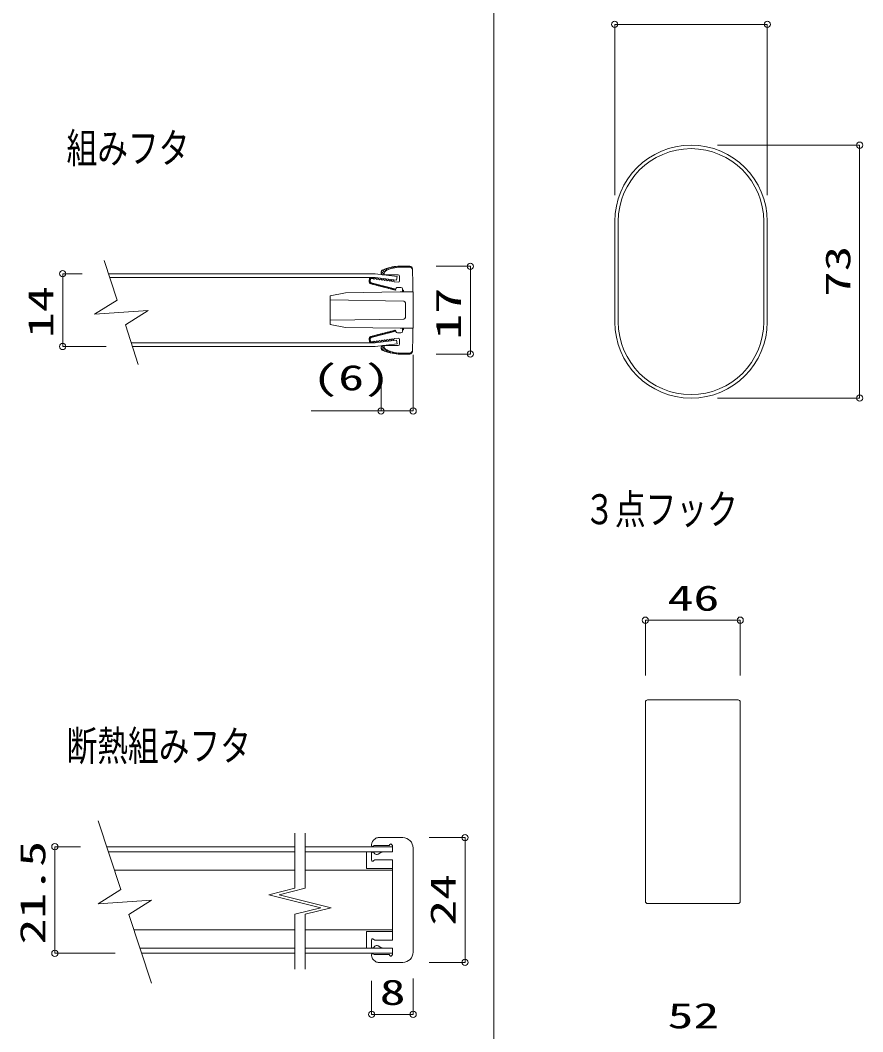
# Model space of a CAD drawing. Units: millimetres on the paper. Extents: x -305 to 305, y -152 to 152.
# Drawn here: x -30.7 to 50.3, y -85.7 to 11.6 of the extents above; entities that cross this region are included whole.
import ezdxf
from ezdxf.enums import TextEntityAlignment as Align

# ---------------------------------------------------------------- set-up
doc = ezdxf.new("R2010")
doc.units = ezdxf.units.MM
for name, color, linetype, lineweight in [('0-0_0', 7, 'Continuous', 9), ('0-2_VIEW0005', 7, 'Continuous', 9), ('0-3_VIEW0006', 7, 'Continuous', 9), ('0-4_VIEW0007', 7, 'Continuous', 9)]:
    doc.layers.add(name, color=color, linetype=linetype, lineweight=lineweight)
doc.styles.add('ＭＳ ゴシック', font='')
doc.styles.get('ＭＳ ゴシック').set_extended_font_data('MS Gothic')

# ---------------------------------------------------------------- blocks, each defined once
blk = doc.blocks.new('_ORIGIN')
at = {"layer": '0-0_0'}
blk.add_line((0, 0), (-1, 0), dxfattribs=at)
blk.add_circle((0, 0), 0.5, dxfattribs=at)
blk = doc.blocks.new('X1')
at = {"layer": '0-0_0', "color": 1}
for p, q in [((-1.507, 0.181), (-1.192, -0.134)), ((-1.465, 0.364), (-0.861, -0.24)), ((-1.288, 0.412), (-1.204, 0.328)), ((-0.785, -0.091), (-0.562, -0.315)), ((-0.438, -0.214), (-0.286, -0.366)), ((-0.148, -0.279), (-0.029, -0.399)), ((0.108, -0.31), (0.21, -0.412)), ((0.334, -0.312), (0.434, -0.412)), ((0.559, -0.312), (0.659, -0.412)), ((0.783, -0.312), (0.883, -0.412)), ((1.008, -0.312), (1.108, -0.412)), ((1.232, -0.312), (1.323, -0.403)), ((1.407, -0.263), (1.455, -0.311)), ((1.498, -0.129), (1.505, -0.136))]:
    blk.add_line(p, q, dxfattribs=at)
blk = doc.blocks.new('X2')
at = {"layer": '0-0_0', "color": 2}
for p, q in [((-1.027, -0.07), (-0.929, 0.059)), ((-0.988, 0.043), (-0.887, -0.034)), ((-0.792, 0.093), (-0.692, 0.015)), ((-0.778, -0.007), (-0.68, 0.121)), ((-0.596, 0.143), (-0.496, 0.065)), ((-0.53, 0.056), (-0.431, 0.184)), ((-0.4, 0.192), (-0.3, 0.115)), ((-0.281, 0.119), (-0.183, 0.247)), ((-0.205, 0.242), (-0.104, 0.164)), ((-0.032, 0.182), (0.066, 0.31)), ((-0.009, 0.291), (0.092, 0.214)), ((0.187, 0.341), (0.288, 0.263)), ((0.217, 0.245), (0.315, 0.373)), ((0.383, 0.39), (0.484, 0.313)), ((0.465, 0.308), (0.563, 0.436)), ((0.579, 0.44), (0.68, 0.363)), ((0.714, 0.371), (0.812, 0.499)), ((0.775, 0.489), (0.875, 0.412)), ((0.963, 0.434), (1.061, 0.562)), ((0.971, 0.539), (1.071, 0.462)), ((1.167, 0.589), (1.267, 0.511)), ((1.212, 0.497), (1.278, 0.584)), ((-1.274, -0.337), (-1.162, -0.424)), ((-1.271, -0.14), (-1.185, -0.206)), ((-1.268, -0.383), (-1.182, -0.271)), ((-1.256, -0.106), (-1.209, -0.046)), ((-1.213, -0.571), (-1.15, -0.49)), ((-1.171, -0.016), (-1.083, -0.084)), ((-1.051, -0.509), (-0.939, -0.595)), ((-1.041, -0.608), (-0.955, -0.496)), ((-0.829, -0.48), (-0.814, -0.491))]:
    blk.add_line(p, q, dxfattribs=at)
blk = doc.blocks.new('X3')
at = {"layer": '0-0_0', "color": 1}
for p, q in [((-1.377, 0.06), (-1.171, -0.146)), ((-1.217, 0.124), (-1.052, -0.04)), ((-1.05, 0.182), (-0.905, 0.037)), ((-0.879, 0.235), (-0.75, 0.106)), ((-0.701, 0.282), (-0.587, 0.168)), ((-0.518, 0.324), (-0.415, 0.22)), ((-0.329, 0.359), (-0.233, 0.263)), ((-0.133, 0.387), (-0.041, 0.295)), ((0.071, 0.408), (0.166, 0.312)), ((0.291, 0.412), (0.391, 0.312)), ((0.515, 0.412), (0.615, 0.312)), ((0.74, 0.412), (0.84, 0.312)), ((0.964, 0.412), (1.064, 0.312)), ((1.189, 0.412), (1.291, 0.31)), ((1.505, 0.097), (1.506, 0.095)), ((-1.505, -0.261), (-1.354, -0.412)), ((-1.485, -0.057), (-1.204, -0.337))]:
    blk.add_line(p, q, dxfattribs=at)
blk = doc.blocks.new('X4')
at = {"layer": '0-0_0', "color": 2}
for p, q in [((-1.287, 0.22), (-0.923, -0.06)), ((-1.284, 0.263), (-1.163, 0.421)), ((-1.266, 0.404), (-1.174, 0.333)), ((-1.232, 0.07), (-1.168, 0.154)), ((-1.217, 0.567), (-1.137, 0.505)), ((-1.091, 0.514), (-1.02, 0.606)), ((-1.005, 0.604), (-0.847, 0.482)), ((-0.93, -0.058), (-0.864, 0.028)), ((-0.909, 0.49), (-0.861, 0.553)), ((-0.763, -0.101), (-0.696, -0.014)), ((-0.735, -0.004), (-0.536, -0.158)), ((-0.595, -0.143), (-0.529, -0.057)), ((-0.427, -0.185), (-0.361, -0.099)), ((-0.347, -0.103), (-0.148, -0.256)), ((-0.26, -0.228), (-0.193, -0.142)), ((-0.092, -0.27), (-0.026, -0.184)), ((0.041, -0.201), (0.24, -0.354)), ((0.076, -0.313), (0.142, -0.227)), ((0.243, -0.355), (0.31, -0.269)), ((0.411, -0.397), (0.477, -0.311)), ((0.429, -0.299), (0.628, -0.452)), ((0.579, -0.44), (0.645, -0.354)), ((0.746, -0.482), (0.813, -0.396)), ((0.817, -0.397), (1.016, -0.55)), ((0.914, -0.525), (0.98, -0.439)), ((1.082, -0.567), (1.148, -0.481)), ((1.205, -0.496), (1.282, -0.555)), ((1.249, -0.609), (1.28, -0.57))]:
    blk.add_line(p, q, dxfattribs=at)

msp = doc.modelspace()

# ---------------------------------------------------------------- linework, layer by layer
at = {"layer": '0-0_0', "color": 4}
msp.add_line((14.829, 133.117), (14.829, -121.19), dxfattribs=at)
at = {"layer": '0-2_VIEW0005'}
for p, q in [((26.451, -5.231), (26.451, 11.183)), ((40.518, 11.183), (27.051, 11.183)), ((41.118, -5.231), (41.118, 11.183)), ((36.325, -0.437), (50.01, -0.437)), ((50.01, -1.037), (50.01, -24.171)), ((26.451, -7.771), (26.451, -17.437)), ((26.785, -7.771), (26.785, -17.437)), ((40.785, -7.771), (40.785, -17.437)), ((41.118, -7.771), (41.118, -17.437)), ((36.325, -24.771), (50.01, -24.771))]:
    msp.add_line(p, q, dxfattribs=at)
for centre, radius, start, end in [((33.785, -7.771), 7.333, 0, 180), ((33.785, -7.771), 7, 0, 180), ((33.785, -17.437), 7.333, 180, 0), ((33.785, -17.437), 7, 180, 0)]:
    msp.add_arc(centre, radius, start, end, dxfattribs=at)
at = {"layer": '0-3_VIEW0006'}
for p, q in [((29.399, -51.458), (29.399, -46.136)), ((29.999, -46.136), (37.919, -46.136)), ((38.519, -51.458), (38.519, -46.136)), ((29.399, -53.998), (29.399, -73.198)), ((38.319, -53.798), (29.599, -53.798)), ((38.519, -53.998), (38.519, -73.198)), ((38.319, -73.398), (29.599, -73.398))]:
    msp.add_line(p, q, dxfattribs=at)
for centre, start, end in [((29.599, -53.998), 90, 180), ((38.319, -53.998), 0, 90), ((29.599, -73.198), 180, 270), ((38.319, -73.198), 270, 0)]:
    msp.add_arc(centre, 0.2, start, end, dxfattribs=at)
at = {"layer": '0-4_VIEW0007', "color": 4}
for p, q in [((5.609, -12.082), (6.726, -12.082)), ((5.609, -12.182), (6.73, -12.182)), ((2.84, -13.292), (2.81, -13.518)), ((2.939, -13.305), (2.909, -13.531)), ((2.995, -13.262), (3.292, -13.3)), ((3.206, -13.188), (3.008, -13.163)), ((3.314, -13.328), (3.206, -13.188)), ((3.314, -13.328), (3.454, -13.221)), ((3.562, -13.361), (3.454, -13.221)), ((3.562, -13.361), (3.702, -13.253)), ((3.81, -13.393), (3.702, -13.253)), ((3.81, -13.393), (3.95, -13.285)), ((4.058, -13.425), (3.95, -13.285)), ((3.966, -12.657), (3.967, -12.759)), ((4.058, -13.425), (4.198, -13.318)), ((4.12, -12.907), (4.332, -12.907)), ((4.305, -13.458), (4.198, -13.318)), ((4.268, -12.771), (4.269, -12.858)), ((4.305, -13.458), (4.446, -13.35)), ((5.285, -12.907), (4.332, -12.907)), ((4.553, -13.49), (4.446, -13.35)), ((4.553, -13.49), (4.693, -13.382)), ((4.801, -13.522), (4.693, -13.382)), ((4.801, -13.522), (4.941, -13.415)), ((5.049, -13.555), (4.941, -13.415)), ((5.049, -13.555), (5.189, -13.447)), ((5.241, -13.58), (5.189, -13.447)), ((5.241, -13.58), (5.602, -13.625)), ((5.605, -12.907), (5.285, -12.907)), ((5.755, -13.057), (5.755, -13.475)), ((0.554, -14.649), (5.804, -14.557)), ((5.367, -14.392), (2.998, -13.781)), ((3.023, -13.684), (5.381, -14.292)), ((5.369, -14.392), (5.387, -14.254)), ((5.555, -14.125), (5.88, -14.125)), ((5.804, -14.557), (7.054, -14.557)), ((6.032, -14.389), (6.132, -14.401)), ((7.054, -14.557), (7.054, -16.307)), ((-0.946, -14.925), (0.554, -14.649)), ((-0.946, -17.69), (-0.946, -14.925)), ((6.156, -15.455), (-0.946, -15.331)), ((6.304, -16.307), (6.304, -15.605)), ((6.304, -16.307), (6.304, -17.01)), ((7.054, -18.057), (7.054, -16.307)), ((6.156, -17.16), (-0.946, -17.284)), ((5.367, -18.223), (2.998, -18.834)), ((3.023, -18.931), (5.381, -18.322)), ((5.369, -18.222), (5.387, -18.361)), ((6.032, -18.226), (6.132, -18.214)), ((2.84, -19.323), (2.81, -19.097)), ((2.939, -19.31), (2.909, -19.084)), ((2.995, -19.353), (3.292, -19.314)), ((3.206, -19.426), (3.008, -19.452)), ((3.314, -19.286), (3.206, -19.426)), ((3.314, -19.286), (3.454, -19.394)), ((3.562, -19.254), (3.454, -19.394)), ((3.562, -19.254), (3.702, -19.362)), ((3.81, -19.222), (3.702, -19.362)), ((3.81, -19.222), (3.95, -19.329)), ((4.058, -19.189), (3.95, -19.329)), ((4.058, -19.189), (4.198, -19.297)), ((4.305, -19.157), (4.198, -19.297)), ((4.305, -19.157), (4.446, -19.265)), ((4.553, -19.125), (4.446, -19.265)), ((4.553, -19.125), (4.693, -19.232)), ((4.801, -19.092), (4.693, -19.232)), ((4.801, -19.092), (4.941, -19.2)), ((5.049, -19.06), (4.941, -19.2)), ((5.049, -19.06), (5.189, -19.168)), ((5.241, -19.035), (5.189, -19.168)), ((5.241, -19.035), (5.602, -18.99)), ((5.555, -18.49), (5.88, -18.49)), ((5.755, -19.557), (5.755, -19.14)), ((3.966, -19.957), (3.967, -19.856)), ((4.12, -19.708), (4.332, -19.707)), ((4.268, -19.844), (4.269, -19.757)), ((5.285, -19.707), (4.332, -19.707)), ((5.605, -19.707), (5.285, -19.707)), ((5.609, -20.432), (6.73, -20.432)), ((5.609, -20.532), (6.726, -20.532))]:
    msp.add_line(p, q, dxfattribs=at)
at = {"layer": '0-4_VIEW0007'}
for p, q in [((9.266, -12.082), (12.564, -12.082)), ((-24.78, -12.807), (-26.657, -12.807)), ((-26.657, -19.207), (-26.657, -13.407)), ((12.564, -12.682), (12.564, -19.932)), ((-22.49, -19.807), (-26.657, -19.807)), ((7.054, -20.597), (7.054, -26.007)), ((9.266, -20.532), (12.564, -20.532)), ((3.966, -22.497), (3.966, -26.007)), ((3.966, -26.007), (-2.757, -26.007)), ((4.566, -26.007), (6.454, -26.007)), ((8.593, -67.056), (12.052, -67.056)), ((-24.963, -67.931), (-27.421, -67.931)), ((12.052, -67.656), (12.052, -78.456)), ((-27.421, -68.531), (-27.421, -77.581)), ((2.553, -68.431), (2.553, -70.031)), ((2.553, -70.031), (5.053, -70.031)), ((2.553, -76.081), (2.553, -77.681)), ((2.553, -76.081), (5.053, -76.081)), ((-21.61, -78.181), (-27.421, -78.181)), ((8.593, -79.056), (12.052, -79.056)), ((7.053, -80.596), (7.053, -84.053)), ((3.055, -80.835), (3.055, -84.053)), ((6.453, -84.053), (3.655, -84.053))]:
    msp.add_line(p, q, dxfattribs=at)
at = {"layer": '0-4_VIEW0007', "color": 6}
for p, q in [((3.122, -12.807), (-22.24, -12.807)), ((-22.126, -13.157), (3.102, -13.157)), ((5.505, -13.068), (3.411, -12.824)), ((-20.064, -19.457), (3.102, -19.457)), ((5.464, -19.199), (3.391, -19.441)), ((5.505, -19.547), (5.464, -19.199)), ((3.122, -19.807), (-19.95, -19.807)), ((5.505, -19.547), (3.411, -19.791))]:
    msp.add_line(p, q, dxfattribs=at)
at = {"layer": '0-4_VIEW0007', "color": 134}
for p, q in [((6.053, -67.056), (3.698, -67.056)), ((-22.423, -67.931), (-4.336, -67.931)), ((-3.336, -67.931), (5.053, -67.931)), ((3.169, -67.893), (3.241, -67.846)), ((3.378, -67.806), (4.753, -67.806)), ((5.053, -67.806), (5.053, -68.431)), ((7.053, -73.056), (7.053, -68.056)), ((-22.26, -68.431), (-4.336, -68.431)), ((-3.336, -68.431), (5.053, -68.431)), ((3.053, -68.531), (3.053, -69.231)), ((3.379, -68.61), (3.223, -68.459)), ((3.937, -68.498), (3.678, -68.647)), ((5.053, -68.431), (4.187, -68.431)), ((3.222, -69.304), (3.281, -69.248)), ((3.452, -69.181), (5.053, -69.181)), ((5.053, -69.181), (5.053, -73.056)), ((-21.687, -70.181), (-4.336, -70.181)), ((-3.336, -70.181), (5.053, -70.181)), ((7.053, -73.056), (7.053, -78.056)), ((-19.806, -75.931), (-4.336, -75.931)), ((-3.336, -75.931), (5.053, -75.931)), ((3.222, -76.807), (3.281, -76.863)), ((-19.233, -77.681), (-4.336, -77.681)), ((-3.336, -77.681), (5.053, -77.681)), ((3.053, -77.581), (3.053, -76.881)), ((3.379, -77.501), (3.223, -77.652)), ((3.937, -77.614), (3.678, -77.464)), ((-19.07, -78.181), (-4.336, -78.181)), ((-3.336, -78.181), (5.053, -78.181)), ((3.169, -78.218), (3.241, -78.265)), ((3.378, -78.306), (4.753, -78.306)), ((6.053, -79.056), (3.698, -79.056))]:
    msp.add_line(p, q, dxfattribs=at)
at = {"layer": '0-4_VIEW0007', "color": 6}
for points in [[(-19.389, -21.521), (-20.636, -17.709), (-18.455, -16.338), (-23.595, -16.705), (-21.414, -15.333), (-22.661, -11.521)], [(5.505, -13.068), (5.464, -13.416), (3.391, -13.174)]]:
    msp.add_lwpolyline(points, dxfattribs=at)
at = {"layer": '0-4_VIEW0007', "color": 4}
msp.add_lwpolyline([(-0.946, -17.69), (0.554, -17.966), (5.804, -18.057), (7.054, -18.057)], dxfattribs=at)
at = {"layer": '0-4_VIEW0007', "color": 134}
for points in [[(-18.127, -81.062), (-20.295, -74.434), (-18.114, -73.063), (-23.255, -73.43), (-21.073, -72.058), (-23.241, -65.431)], [(-4.336, -66.624), (-4.336, -71.919), (-6.836, -72.544), (-1.836, -73.794), (-4.336, -74.419), (-4.336, -79.713)], [(-3.336, -66.624), (-3.336, -71.919), (-5.836, -72.544), (-0.836, -73.794), (-3.336, -74.419), (-3.336, -79.713)], [(3.169, -67.893), (3.086, -67.893), (3.055, -67.816), (3.051, -67.705), (3.069, -67.6), (3.155, -67.409), (3.244, -67.297), (3.386, -67.165)], [(3.378, -67.806), (3.306, -67.816), (3.241, -67.846)], [(5.053, -67.806), (5.008, -67.73), (4.947, -67.67), (4.903, -67.656), (4.859, -67.67), (4.818, -67.707), (4.753, -67.806)], [(3.053, -68.531), (3.075, -68.476), (3.114, -68.438), (3.169, -68.437), (3.223, -68.459)], [(3.379, -68.61), (3.446, -68.655), (3.523, -68.679), (3.603, -68.674), (3.678, -68.647)], [(3.937, -68.498), (4.058, -68.448), (4.187, -68.431)], [(3.222, -69.304), (3.168, -69.325), (3.113, -69.322), (3.075, -69.285), (3.053, -69.231)], [(3.452, -69.181), (3.36, -69.198), (3.281, -69.248)], [(3.452, -76.931), (5.053, -76.931), (5.053, -73.056)], [(3.222, -76.807), (3.168, -76.786), (3.113, -76.789), (3.075, -76.827), (3.053, -76.881)], [(3.452, -76.931), (3.36, -76.913), (3.281, -76.863)], [(3.053, -77.581), (3.075, -77.635), (3.114, -77.673), (3.169, -77.675), (3.223, -77.652)], [(3.379, -77.501), (3.446, -77.456), (3.523, -77.432), (3.603, -77.437), (3.678, -77.464)], [(3.937, -77.614), (4.058, -77.664), (4.187, -77.681)], [(5.053, -78.306), (5.053, -77.681), (4.187, -77.681)], [(3.169, -78.218), (3.086, -78.218), (3.055, -78.295), (3.051, -78.407), (3.069, -78.512), (3.155, -78.702), (3.244, -78.814), (3.386, -78.946)], [(3.378, -78.306), (3.306, -78.295), (3.241, -78.265)], [(5.053, -78.306), (5.008, -78.381), (4.947, -78.441), (4.903, -78.456), (4.859, -78.441), (4.818, -78.404), (4.753, -78.306)]]:
    msp.add_lwpolyline(points, dxfattribs=at)
at = {"layer": '0-4_VIEW0007', "color": 4}
for centre, radius, start, end in [((4.216, -12.654), 0.25, 111.89409, 180.83639), ((5.933, -16.926), 4.854, 93.82596, 111.89409), ((4.518, -12.767), 0.25, 119.86253, 180.83639), ((5.797, -14.996), 2.82, 93.82935, 119.86253), ((6.726, -12.332), 0.25, 2.01955, 90), ((6.73, -12.432), 0.25, 1.97415, 90), ((-119.47, -16.782), 126.525, 0.2151, 2.01955), ((3.061, -13.539), 0.25, 172.30635, 255.53847), ((2.988, -13.311), 0.15, 82.57475, 172.57475), ((3.061, -13.539), 0.15, 172.30636, 255.53847), ((2.988, -13.311), 0.05, 82.57475, 172.57474), ((4.117, -12.757), 0.15, 180.83639, 270.83639), ((4.319, -12.857), 0.05, 180.83639, 270.83639), ((5.605, -13.057), 0.15, 0, 90), ((5.605, -13.475), 0.15, 270, 0), ((5.535, -14.273), 0.15, 82.57475, 172.57475), ((5.88, -14.275), 0.15, 1.14741, 90), ((-119.32, -16.782), 125.375, 1.01687, 1.14741), ((-119.32, -16.782), 125.475, 1.01606, 1.08756), ((6.154, -15.605), 0.15, 0, 89), ((-119.47, -15.832), 126.525, 357.98045, 359.7849), ((6.154, -17.01), 0.15, 271, 0), ((5.535, -18.341), 0.15, 187.42525, 277.42525), ((5.88, -18.34), 0.15, 270, 358.85259), ((-119.32, -15.832), 125.375, 358.85259, 358.98313), ((-119.32, -15.832), 125.475, 358.91244, 358.98394), ((3.061, -19.076), 0.25, 104.46153, 187.69365), ((2.988, -19.303), 0.15, 187.42525, 277.42525), ((3.061, -19.076), 0.15, 104.46153, 187.69364), ((2.988, -19.303), 0.05, 187.42525, 277.42525), ((5.605, -19.14), 0.15, 0, 90), ((4.216, -19.961), 0.25, 179.16361, 248.10591), ((4.117, -19.858), 0.15, 89.16361, 179.16361), ((5.933, -15.689), 4.854, 248.10591, 266.17404), ((4.518, -19.847), 0.25, 179.16361, 240.13747), ((4.319, -19.757), 0.05, 89.16361, 179.16361), ((5.797, -17.619), 2.82, 240.13747, 266.17065), ((5.605, -19.557), 0.15, 270, 0), ((6.726, -20.282), 0.25, 270, 357.98045), ((6.73, -20.182), 0.25, 270, 358.02585)]:
    msp.add_arc(centre, radius, start, end, dxfattribs=at)
at = {"layer": '0-4_VIEW0007', "color": 6}
for centre, start, end in [((3.102, -15.657), 83.3558, 90), ((3.122, -15.307), 83.3558, 90), ((3.102, -16.957), 270, 276.6442), ((3.122, -17.307), 270, 276.6442)]:
    msp.add_arc(centre, 2.5, start, end, dxfattribs=at)
at = {"layer": '0-4_VIEW0007', "color": 134}
for centre, radius, start, end in [((3.698, -67.556), 0.5, 90, 128.60071), ((6.053, -68.056), 1, 0, 90), ((6.053, -78.056), 1, 270, 0), ((3.698, -78.556), 0.5, 231.39929, 270)]:
    msp.add_arc(centre, radius, start, end, dxfattribs=at)

# ---------------------------------------------------------------- block references
at = {"layer": '0-2_VIEW0005', "xscale": 0.6, "yscale": 0.6}
for p, rotation in [((26.451, 11.183), 180), ((50.01, -0.437), 90), ((50.01, -24.771), 270)]:
    msp.add_blockref('_ORIGIN', p, dxfattribs=dict(at, rotation=rotation))
msp.add_blockref('_ORIGIN', (41.118, 11.183), dxfattribs=at)
at = {"layer": '0-3_VIEW0006', "xscale": 0.6, "yscale": 0.6, "rotation": 180}
msp.add_blockref('_ORIGIN', (29.399, -46.136), dxfattribs=at)
at = {"layer": '0-3_VIEW0006', "xscale": 0.6, "yscale": 0.6}
msp.add_blockref('_ORIGIN', (38.519, -46.136), dxfattribs=at)
at = {"layer": '0-4_VIEW0007', "xscale": 0.6, "yscale": 0.6}
for p, rotation in [((-26.657, -12.807), 90), ((12.564, -12.082), 90), ((-26.657, -19.807), 270), ((12.564, -20.532), 270), ((3.966, -26.007), 180), ((12.052, -67.056), 90), ((-27.421, -67.931), 90), ((-27.421, -78.181), 270), ((12.052, -79.056), 270), ((3.055, -84.053), 180)]:
    msp.add_blockref('_ORIGIN', p, dxfattribs=dict(at, rotation=rotation))
at = {"layer": '0-4_VIEW0007'}
for name, p in [('X3', (5.473, -12.495)), ('X4', (4.095, -13.777)), ('X2', (4.095, -18.838)), ('X1', (5.473, -20.12))]:
    msp.add_blockref(name, p, dxfattribs=at)
at = {"layer": '0-4_VIEW0007', "xscale": 0.6, "yscale": 0.6}
for p in [(7.054, -26.007), (7.053, -84.053)]:
    msp.add_blockref('_ORIGIN', p, dxfattribs=at)

# ---------------------------------------------------------------- texts
at = {"layer": '0-2_VIEW0005', "style": 'ＭＳ ゴシック', "width": 1.5}
msp.add_text('73', height=2.405, rotation=90, dxfattribs=at).set_placement((49.836, -15.024), align=Align.BOTTOM_LEFT)
at = {"layer": '0-3_VIEW0006', "style": 'ＭＳ ゴシック', "width": 1.5}
for s, p in [('46', (31.527, -45.959)), ('52', (31.525, -86.132))]:
    msp.add_text(s, height=2.441, dxfattribs=at).set_placement(p, align=Align.BOTTOM_LEFT)
at = {"layer": '0-4_VIEW0007', "style": 'ＭＳ ゴシック'}
for s, height, width, p in [('組みフタ', 2.889, 0.75, (-26.291, -3.027)), ('(6)', 2.441, 1.5, (-2.647, -24.754)), ('３点フック', 2.889, 0.75, (23.515, -37.773)), ('断熱組みフタ', 2.889, 0.75, (-26.291, -60.527)), ('8', 2.441, 1.5, (3.833, -83.877))]:
    msp.add_text(s, height=height, dxfattribs=dict(at, width=width)).set_placement(p, align=Align.BOTTOM_LEFT)
at = {"layer": '0-4_VIEW0007', "style": 'ＭＳ ゴシック', "width": 1.5}
for s, p in [('14', (-26.822, -18.985)), ('17', (12.395, -19.139)), ('21.5', (-27.602, -77.332)), ('24', (11.876, -75.529))]:
    msp.add_text(s, height=2.441, rotation=90, dxfattribs=at).set_placement(p, align=Align.BOTTOM_LEFT)

doc.saveas('drawing.dxf')
